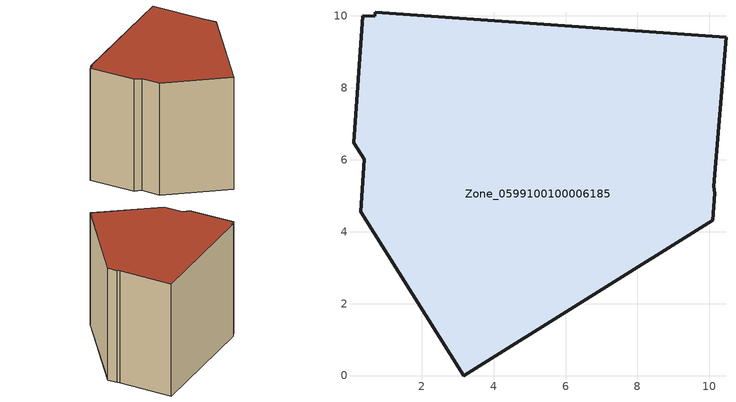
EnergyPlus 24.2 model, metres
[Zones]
Zone_0599100100006185
 floor ground (C_G): 0.3,4.56 0.41,6.02 0.1,6.48 0.36,10.01 0.7,9.99 0.71,10.1 10.46,9.4 10.13,5.27 10.15,5.06 10.09,4.32 3.17,0 z0
 wall outside (C_F): 3.17,0 10.09,4.32 10.15,5.06 10.13,5.27 10.46,9.4 0.71,10.1 0.7,9.99 0.36,10.01 0.1,6.48 0.41,6.02 0.3,4.56 3.17,0 z0:9.22
 roof outside (C_R): 0.41,6.02 0.3,4.56 3.17,0 10.09,4.32 10.15,5.06 10.13,5.27 10.46,9.4 0.71,10.1 0.7,9.99 0.36,10.01 0.1,6.48 z9.22
[BUILDING]
Pand.0599100100006185: North Axis=0; Terrain=City; Loads Convergence Tolerance Value=0.04; Temperature Convergence Tolerance Value=0.4; Solar Distribution=FullExterior; Maximum Number of Warmup Days=25; Minimum Number of Warmup Days=1
[Site:Location]
Rotterdam.The.Hague.AP_ZH_NLD Design_Conditions: Latitude=51.96; Longitude=4.45; Time Zone=1; Elevation=-4.5
[SITE:GROUNDTEMPERATURE:BUILDINGSURFACE]
18, 18, 18, 18, 18, 18, 18, 18, 18, 18, 18, 18
[MATERIAL] Thermal Absorptance=0.9; Solar Absorptance=0.7; Visible Absorptance=0.7
Name | Roughness | Thickness | Conductivity | Density | Specific Heat
G.TC.2015-2018 | MediumSmooth | 0.15 | 0.0428571 | 540 | 1210
F.TC.2015-2018 | Rough | 0.3 | 0.0666667 | 1920 | 840
R.TC.2015-2018 | MediumRough | 0.2 | 0.0333333 | 1500 | 1000
[CONSTRUCTION]
C_G: G.TC.2015-2018
C_F: F.TC.2015-2018
C_R: R.TC.2015-2018
[ZONE]
Zone_0599100100006185: Type=1; Multiplier=1; Ceiling Height=Autocalculate; Volume=Autocalculate; Floor Area=autocalculate; Part of Total Floor Area=Yes
[ZONEINFILTRATION:DESIGNFLOWRATE]
Infil_Zone_0599100100006185: Zone or ZoneList or Space or SpaceList=Zone_0599100100006185; Schedule=AlwaysOn; Design Flow Rate Calculation Method=Flow/Area; Flow Rate per Floor Area=0.0015; Constant Term Coefficient=1; Temperature Term Coefficient=0; Velocity Term Coefficient=0; Velocity Squared Term Coefficient=0
[HVACTEMPLATE:ZONE:IDEALLOADSAIRSYSTEM]
Zone_0599100100006185: Maximum Heating Supply Air Temperature=50; Minimum Cooling Supply Air Temperature=13; Maximum Heating Supply Air Humidity Ratio=0.0156; Minimum Cooling Supply Air Humidity Ratio=0.0077; Heating Limit=NoLimit; Cooling Limit=NoLimit; Dehumidification Control Type=ConstantSensibleHeatRatio; Cooling Sensible Heat Ratio=0.7; Dehumidification Setpoint=60; Humidification Control Type=None; Humidification Setpoint=30; Outdoor Air Method=None; Outdoor Air Flow Rate per Person=0.00944; Outdoor Air Flow Rate per Zone Floor Area=0; Outdoor Air Flow Rate per Zone=0; Demand Controlled Ventilation Type=None; Outdoor Air Economizer Type=NoEconomizer; Heat Recovery Type=None; Sensible Heat Recovery Effectiveness=0.7; Latent Heat Recovery Effectiveness=0.65
[ZONECONTROL:THERMOSTAT]
ThermostatControl_Zone_0599100100006185: Zone or ZoneList=Zone_0599100100006185; Control Type Schedule=DualSetpointControlType; Control 1=Thermostat_Zone_0599100100006185; Temperature Difference Between Cutout And Setpoint=0
[THERMOSTATSETPOINT:DUALSETPOINT]
Thermostat_Zone_0599100100006185: Heating Setpoint Temperature Schedule=HeatingSetpoint_Zone_0599100100006185; Cooling Setpoint Temperature Schedule=CoolingSetpoint_Zone_0599100100006185
[SCHEDULE:COMPACT]
HeatingSetpoint_Zone_0599100100006185: Through: 12/31, For: AllDays, Until: 24:00, 21
CoolingSetpoint_Zone_0599100100006185: Through: 12/31, For: AllDays, Until: 24:00, 24
DualSetpointControlType: Through: 12/31, For: AllDays, Until: 24:00, 4
AlwaysOn: Through: 12/31, For: AllDays, Until: 24:00, 1
